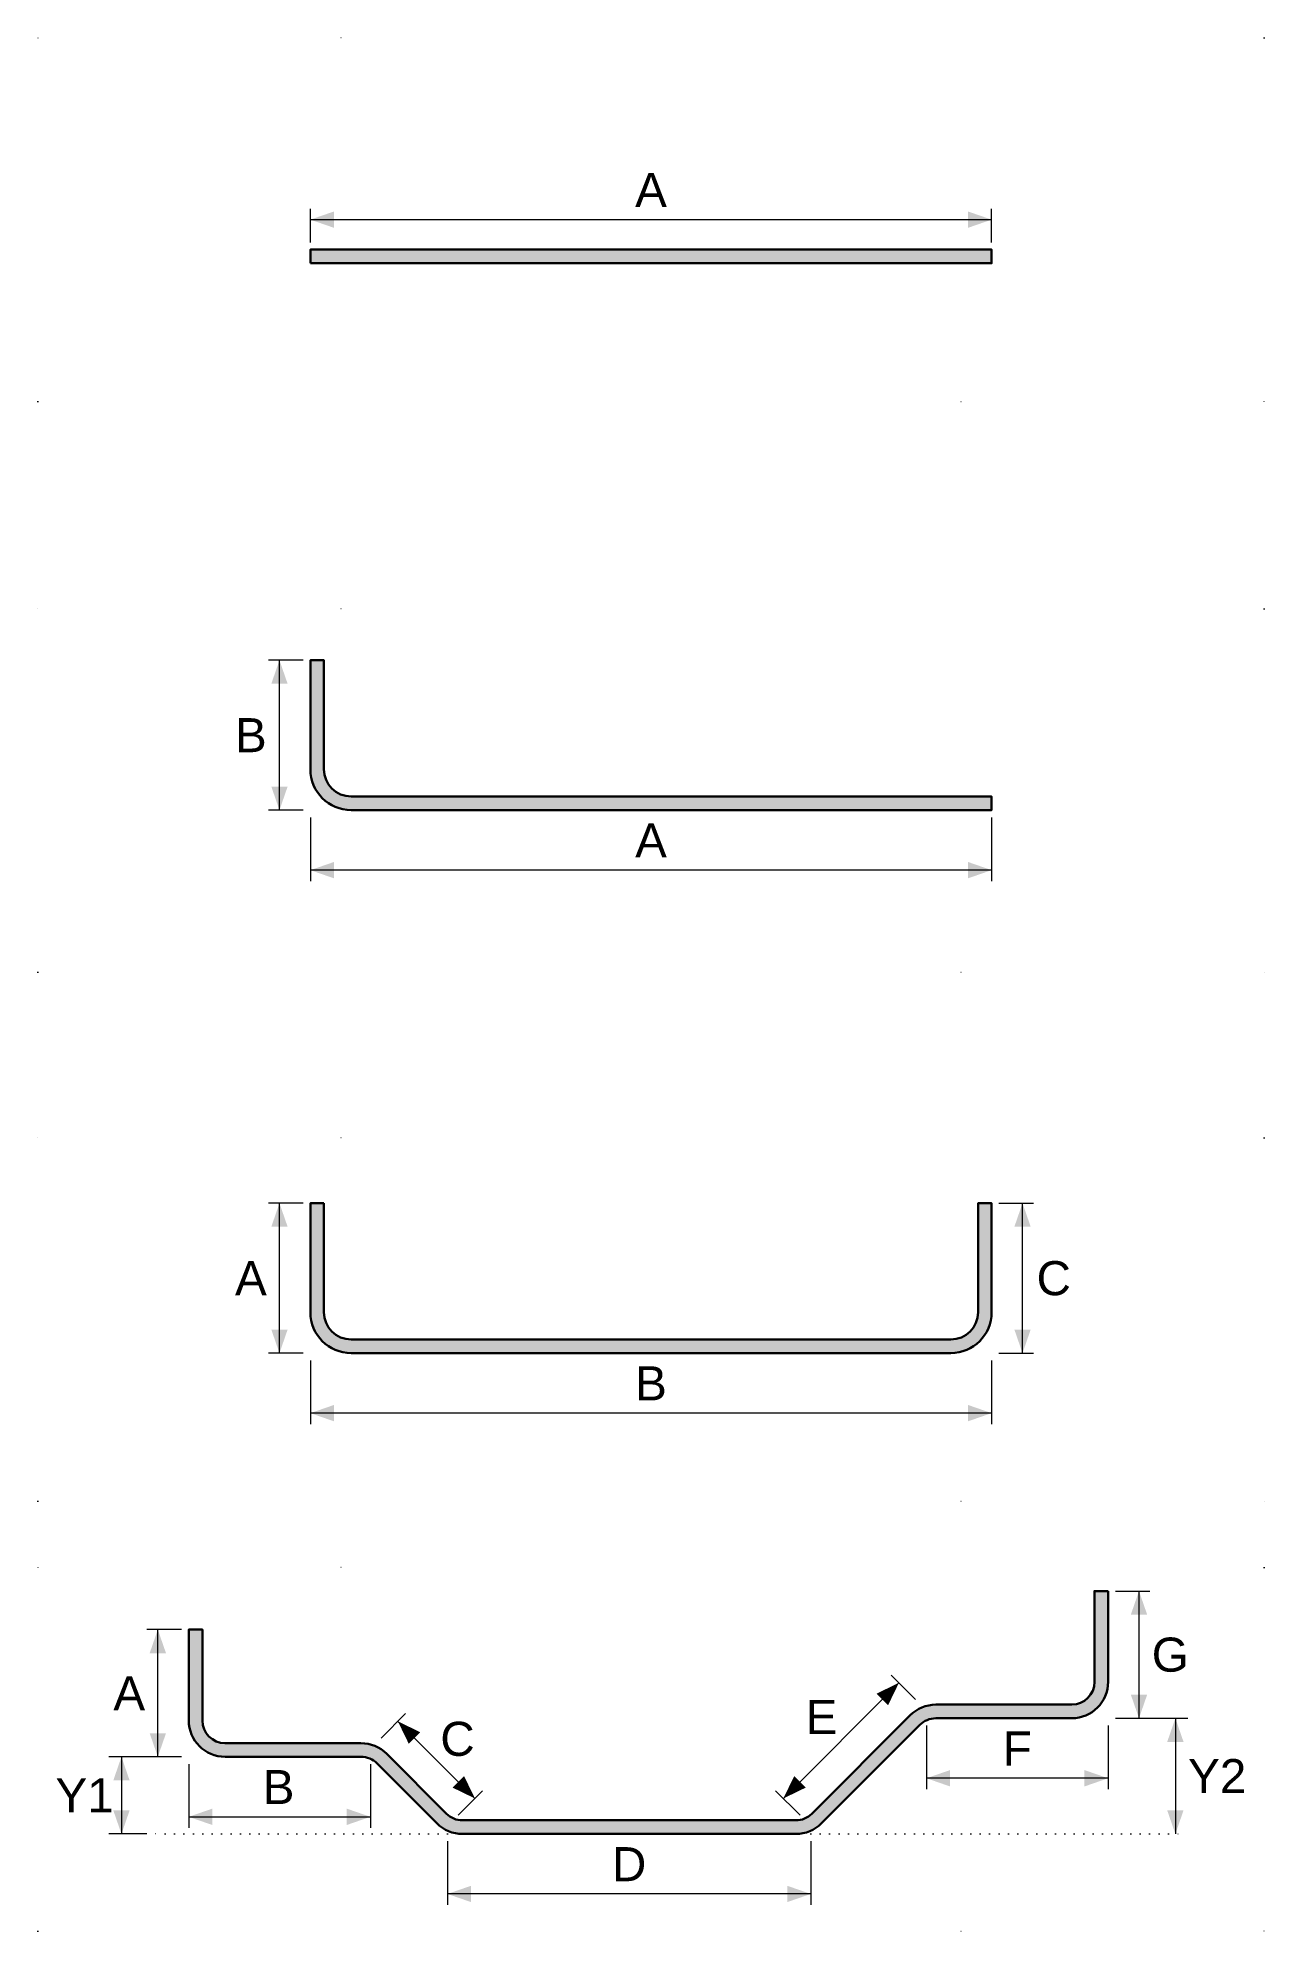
# Model space of a CAD drawing. Header units: millimetres. Extents: x -6986 to -6311, y -1604 to -562.
import ezdxf
from ezdxf.enums import TextEntityAlignment as Align

# ---------------------------------------------------------------- set-up
doc = ezdxf.new("R2010")
doc.units = ezdxf.units.MM
doc.header["$LTSCALE"] = 80
doc.linetypes.add('DOT', pattern=[6.35, 0, -6.35])
for name, color, linetype, lineweight in [('S-ANNO-MARK', 2, 'Continuous', 5), ('S-ANNO-TEXT', 3, 'Continuous', 15), ('S-BAR-EXCEL', 4, 'Continuous', 30), ('S-BAR-SEC-HTCH-EXCEL', 253, 'Continuous', 5)]:
    doc.layers.add(name, color=color, linetype=linetype, lineweight=lineweight)
doc.styles.get("Standard").update_dxf_attribs({"font": 'arial.ttf'})

# ---------------------------------------------------------------- blocks, each defined once
blk = doc.blocks.new('EXCEL-01')
at = {"layer": 'S-BAR-SEC-HTCH-EXCEL'}
h = blk.add_hatch(color=256, dxfattribs=at)
h.dxf.hatch_style = 1
h.paths.add_polyline_path([(150, -116.5), (150, -124), (525, -124), (525, -116.5)])
at = {"linetype": 'DOT'}
blk.add_lwpolyline([(0, -200), (675, -200), (675, 0), (0, 0)], close=True, dxfattribs=at)
at = {"layer": 'S-ANNO-MARK', "color": 7}
for p, q in [((150, -112.5), (150, -94)), ((150, -100), (525, -100)), ((525, -112.5), (525, -94))]:
    blk.add_line(p, q, dxfattribs=at)
for points in [[(163, -95.49999999999818), (163, -104.5), (150, -100)], [(512, -95.49999999999818), (512, -104.5), (525, -100)]]:
    blk.add_solid(points, dxfattribs=at)
at = {"layer": 'S-BAR-EXCEL', "color": 7}
blk.add_lwpolyline([(150, -124), (525, -124), (525, -116.5), (150, -116.5)], close=True, dxfattribs=at)
at = {"layer": 'S-ANNO-TEXT', "color": 7}
blk.add_text('A', height=18.75, dxfattribs=at).set_placement((337.5, -83.625), align=Align.MIDDLE_CENTER)
blk = doc.blocks.new('EXCEL-02')
at = {"layer": 'S-BAR-SEC-HTCH-EXCEL'}
h = blk.add_hatch(color=256, dxfattribs=at)
h.dxf.hatch_style = 1
edge = h.paths.add_edge_path()
edge.add_line((150, -88.31180770558808), (150, -28.31180770558808))
edge.add_line((150, -28.31180770558808), (157.5, -28.31180770558808))
edge.add_line((157.5, -28.31180770558808), (157.5, -88.31180770558808))
edge.add_arc((172.5, -88.31180770558808), 15, 180, 270)
edge.add_line((172.5, -103.3118077055881), (525, -103.3118077055881))
edge.add_line((525, -103.3118077055881), (525, -110.8118077055881))
edge.add_line((525, -110.8118077055881), (172.5, -110.8118077055881))
edge.add_arc((172.5, -88.31180770558808), 22.5, 180, 270, ccw=False)
at = {"linetype": 'DOT'}
blk.add_lwpolyline([(0, -200), (675, -200), (675, 0), (0, 0)], close=True, dxfattribs=at)
at = {"layer": 'S-ANNO-MARK', "color": 7}
for p, q in [((146, -28.31180770558808), (127.0000000000064, -28.31180770558808)), ((132.9999999999991, -110.8118077055881), (132.9999999999991, -28.31180770558808)), ((146, -110.8118077055881), (127.0000000000064, -110.8118077055881)), ((150, -114.8118077055881), (150, -149.8118077055863)), ((525, -114.8118077055881), (525, -149.8118077055863)), ((525, -143.8118077055881), (150, -143.8118077055881))]:
    blk.add_line(p, q, dxfattribs=at)
for points in [[(137.5000000000009, -41.31180770558808), (128.4999999999991, -41.31180770558808), (132.9999999999991, -28.31180770558808)], [(137.5000000000009, -97.81180770558808), (128.4999999999991, -97.81180770558808), (132.9999999999991, -110.8118077055881)], [(163, -139.3118077055863), (163, -148.3118077055881), (150, -143.8118077055881)], [(512, -139.3118077055863), (512, -148.3118077055881), (525, -143.8118077055881)]]:
    blk.add_solid(points, dxfattribs=at)
at = {"layer": 'S-BAR-EXCEL', "color": 7}
blk.add_lwpolyline([(150, -88.31180770558808), (150, -28.31180770558808), (157.5, -28.31180770558808), (157.5, -88.31180770558808, 0.414213562373095), (172.5, -103.3118077055881), (525, -103.3118077055881), (525, -110.8118077055881), (172.5, -110.8118077055881, -0.414213562373095)], format="xyb", close=True, dxfattribs=at)
at = {"layer": 'S-ANNO-TEXT', "color": 7}
for s, p in [('B', (117.2644952251012, -69.56180770558808)), ('A', (337.5, -127.4368077055881))]:
    blk.add_text(s, height=18.75, dxfattribs=at).set_placement(p, align=Align.MIDDLE_CENTER)
blk = doc.blocks.new('EXCEL-03')
at = {"layer": 'S-BAR-SEC-HTCH-EXCEL'}
h = blk.add_hatch(color=256, dxfattribs=at)
h.dxf.hatch_style = 1
h.paths.add_polyline_path([(502.5, -118.5154873832817, 0.4142135623730951), (525, -96.01548738328165), (525, -36.01548738328165), (517.5, -36.01548738328165), (517.5, -96.01548738328165, -0.4142135623730951), (502.5, -111.0154873832817), (172.5, -111.0154873832817, -0.4142135623730951), (157.5, -96.01548738328165), (157.5, -36.01548738328165), (150, -36.01548738328165), (150, -96.01548738328165, 0.4142135623730951), (172.5, -118.5154873832817)])
at = {"linetype": 'DOT'}
blk.add_lwpolyline([(0, -200), (675, -200), (675, 0), (0, 0)], close=True, dxfattribs=at)
at = {"layer": 'S-ANNO-MARK', "color": 7}
for p, q in [((146, -36.01548738328165), (127.0000000000064, -36.01548738328165)), ((132.9999999999991, -118.5154873832817), (132.9999999999991, -36.01548738328165)), ((528.9999999999991, -36.01548738328165), (547.9999999999927, -36.01548738328165)), ((542, -118.5154873832817), (542, -36.01548738328165)), ((146, -118.5154873832817), (127.0000000000064, -118.5154873832817)), ((150, -122.5154873832817), (150, -157.5154873832798)), ((525, -122.5154873832817), (525, -157.5154873832798)), ((528.9999999999991, -118.5154873832817), (547.9999999999927, -118.5154873832817)), ((525, -151.5154873832817), (150, -151.5154873832817))]:
    blk.add_line(p, q, dxfattribs=at)
for points in [[(137.5000000000009, -49.01548738328165), (128.4999999999991, -49.01548738328165), (132.9999999999991, -36.01548738328165)], [(537.4999999999982, -49.01548738328165), (546.5, -49.01548738328165), (542, -36.01548738328165)], [(137.5000000000009, -105.5154873832817), (128.4999999999991, -105.5154873832817), (132.9999999999991, -118.5154873832817)], [(537.4999999999982, -105.5154873832817), (546.5, -105.5154873832817), (542, -118.5154873832817)], [(163, -147.0154873832798), (163, -156.0154873832817), (150, -151.5154873832817)], [(512, -147.0154873832798), (512, -156.0154873832817), (525, -151.5154873832817)]]:
    blk.add_solid(points, dxfattribs=at)
at = {"layer": 'S-BAR-EXCEL', "color": 7}
blk.add_lwpolyline([(157.5, -36.01548738328165), (150, -36.01548738328165), (150, -96.01548738328165, 0.414213562373095), (172.5, -118.5154873832817), (502.5, -118.5154873832817, 0.414213562373095), (525, -96.01548738328165), (525, -36.01548738328165), (517.5, -36.01548738328165), (517.5, -96.01548738328165, -0.414213562373095), (502.5, -111.0154873832817), (172.5, -111.0154873832817, -0.414213562373095), (157.5, -96.01548738328165)], format="xyb", close=True, dxfattribs=at)
at = {"layer": 'S-ANNO-TEXT', "color": 7}
for s, p in [('A', (117.2644952251012, -77.26548738328165)), ('C', (559.1871589358798, -77.26548738328165)), ('B', (337.5, -135.1404873832817))]:
    blk.add_text(s, height=18.75, dxfattribs=at).set_placement(p, align=Align.MIDDLE_CENTER)
blk = doc.blocks.new('EXCEL-39')
at = {"layer": 'S-BAR-SEC-HTCH-EXCEL'}
h = blk.add_hatch(color=256, dxfattribs=at)
h.dxf.hatch_style = 1
edge = h.paths.add_edge_path()
edge.add_line((589.1114005616691, -12.90170789150761), (589.1114005616691, -62.90170789150761))
edge.add_arc((569.1114005616691, -62.90170789150761), 20, -90, 0, ccw=False)
edge.add_line((569.1114005616691, -82.90170789150761), (494.2890700913385, -82.90170789150761))
edge.add_arc((494.2890700913384, -95.40170789150801), 12.5000000000004, 89.99999999999947, 134.9999999999954)
edge.add_line((485.450235326507, -86.56287312667519), (431.3296546311458, -140.6834538220287))
edge.add_arc((417.187519007416, -126.5413181982971), 19.99999999999962, 270.00000000000017, 314.99999999999625, ccw=False)
edge.add_line((417.1875190074161, -146.5413181982967), (233.756061502344, -146.5413181982967))
edge.add_arc((233.7560615023435, -126.5413181982968), 19.99999999999997, 225.0000000000068, 270.0000000000013, ccw=False)
edge.add_line((219.6139258786143, -140.6834538220294), (186.706548618853, -107.7760765622745))
edge.add_arc((177.8677138540222, -116.6149113271067), 12.49999999999948, 45.00000000000433, 89.99999999999909)
edge.add_line((177.8677138540224, -104.1149113271072), (103.04538338369, -104.1149113271072))
edge.add_arc((103.04538338369, -84.11491132710717), 20, 180, 270, ccw=False)
edge.add_line((83.04538338369002, -84.11491132710717), (83.04538338369002, -34.11491132710717))
edge.add_line((83.04538338369002, -34.11491132710717), (90.54538338369002, -34.11491132710717))
edge.add_line((90.54538338369002, -34.11491132710717), (90.54538338369002, -84.11491132710717))
edge.add_arc((103.04538338369, -84.11491132710717), 12.5, 180, 270)
edge.add_line((103.04538338369, -96.61491132710717), (177.867713854037, -96.61491132710717))
edge.add_arc((177.8677138540368, -116.6149113271071), 19.99999999999989, 44.99999999998931, 89.99999999999949, ccw=False)
edge.add_line((192.0098494777703, -102.4727757033788), (224.917226737507, -135.3801529631271))
edge.add_arc((233.7560615023405, -126.541318198297), 12.49999999999993, 224.9999999999889, 269.9999999999992)
edge.add_line((233.7560615023403, -139.0413181982969), (417.1875190074188, -139.0413181982967))
edge.add_arc((417.1875190074188, -126.5413181982965), 12.50000000000018, 270.0000000000002, 314.9999999999973)
edge.add_line((426.0263537722503, -135.3801529631289), (480.1469344676079, -81.25957226777587))
edge.add_arc((494.2890700913384, -95.40170789150773), 20.00000000000032, 89.99999999999972, 134.9999999999972, ccw=False)
edge.add_line((494.2890700913385, -75.40170789150739), (569.1114005616691, -75.40170789150761))
edge.add_arc((569.1114005616691, -62.90170789150763), 12.49999999999999, 270, 360.0000000000001)
edge.add_line((581.6114005616691, -62.90170789150761), (581.6114005616691, -12.90170789150761))
edge.add_line((581.6114005616691, -12.90170789150761), (589.1114005616691, -12.90170789150761))
at = {"linetype": 'DOT'}
blk.add_lwpolyline([(0, -200), (675, -200), (675, 0), (0, 0)], close=True, dxfattribs=at)
at = {"layer": 'S-ANNO-MARK', "color": 7}
for p, q in [((593.1114005616682, -12.90170789150761), (612.1114005616619, -12.90170789150761)), ((606.1114005616691, -82.90170789150761), (606.1114005616691, -12.90170789150761)), ((79.04538338369002, -34.11491132710717), (60.04538338369639, -34.11491132710717)), ((66.04538338368911, -104.1149113271072), (66.04538338368911, -34.11491132710717)), ((483.176371719127, -72.57328076676345), (469.7413428765867, -59.13825192421609)), ((473.9839835637031, -63.38089261133791), (410.3443732569131, -127.0205029181236)), ((188.9804122262385, -93.78648420236937), (202.4154410687779, -80.3514553598227)), ((593.1114005616682, -82.90170789150761), (612.1114005616619, -82.90170789150761)), ((612.1114005616619, -82.90170789150761), (633.0418818470025, -82.90170789150761)), ((626.1319792703198, -82.90170789150761), (626.1319792702952, -146.5413181982922)), ((198.1728003816615, -84.59409604694451), (240.5992072528434, -127.0205029181236)), ((489.1114005616764, -86.90170789150761), (489.1114005616755, -121.9017078915078)), ((589.11140056167, -86.90170789150761), (589.11140056167, -121.9017078915076)), ((60.04538338369639, -104.1149113271072), (39.11490209835574, -104.1149113271072)), ((46.02480467504847, -104.1149113271072), (46.02480467506484, -146.5413181982922)), ((79.04538338369002, -104.1149113271072), (60.04538338369639, -104.1149113271072)), ((83.04538338369002, -108.1149113271072), (83.04538338369002, -143.1149113271072)), ((183.0453833836837, -108.1149113271072), (183.0453833836846, -143.1149113271074)), ((231.4068190974203, -136.2128910735501), (244.841847939967, -122.7778622310036)), ((419.5367614123379, -136.2128910735521), (406.1017325697894, -122.7778622310036)), ((589.11140056167, -115.9017078915076), (489.1114005616755, -115.9017078915078)), ((83.04538338369002, -137.1149113271072), (183.0453833836846, -137.1149113271074)), ((60.04538338369639, -146.5413181983395), (39.11490209835574, -146.5413181983395)), ((225.4717902548828, -150.5413181982967), (225.4717902548828, -185.5413181982949)), ((425.4717902548773, -150.5413181982967), (425.4717902548773, -185.5413181982949)), ((425.4717902548773, -179.5413181982967), (225.4717902548828, -179.5413181982967))]:
    blk.add_line(p, q, dxfattribs=at)
at = {"layer": 'S-ANNO-MARK', "color": 7, "linetype": 'DOT', "ltscale": 0.01}
for p, q in [((225.4717902548828, -146.5413181982967), (60.04538338369639, -146.5413181983395)), ((425.4717902548773, -146.5413181982967), (632.131979270298, -146.5413181982967))]:
    blk.add_line(p, q, dxfattribs=at)
at = {"layer": 'S-ANNO-MARK', "color": 7}
for points in [[(601.6114005616673, -25.90170789150761), (610.6114005616691, -25.90170789150761), (606.1114005616691, -12.90170789150761)], [(70.54538338369093, -47.11491132710717), (61.54538338368911, -47.11491132710717), (66.04538338368911, -34.11491132710717)], [(461.6096148929364, -69.39130025142276), (467.9735759236173, -75.75526128210277), (473.9839835637031, -63.38089261133791)], [(601.6114005616673, -69.90170789150761), (610.6114005616691, -69.90170789150761), (606.1114005616691, -82.90170789150761)], [(630.6319792703162, -95.90170789149965), (621.6319792703134, -95.90170789149647), (626.1319792703171, -82.90170789149784)], [(70.54538338369093, -91.11491132710717), (61.54538338368911, -91.11491132710717), (66.04538338368911, -104.1149113271072)], [(210.5471690524282, -90.60450368702936), (204.1832080217473, -96.96846471770937), (198.1728003816615, -84.59409604694451)], [(41.52480467504938, -117.114911327109), (50.52480467505211, -117.1149113271058), (46.02480467504847, -104.1149113271072)], [(502.1114005616755, -111.401707891506), (502.1114005616755, -120.4017078915078), (489.1114005616755, -115.9017078915078)], [(576.11140056167, -111.4017078915058), (576.11140056167, -120.4017078915076), (589.11140056167, -115.9017078915076)], [(234.5887996127594, -114.6461342473578), (228.2248385820794, -121.0100952780379), (240.5992072528434, -127.0205029181236)], [(416.354780896997, -114.6461342473578), (422.718741927677, -121.0100952780379), (410.3443732569131, -127.0205029181236)], [(41.5248046750603, -133.541318198294), (50.5248046750612, -133.5413181982908), (46.02480467506484, -146.5413181982922)], [(96.04538338369002, -132.6149113271053), (96.04538338369002, -141.6149113271072), (83.04538338369002, -137.1149113271072)], [(170.0453833836846, -132.6149113271056), (170.0453833836846, -141.6149113271074), (183.0453833836846, -137.1149113271074)], [(630.6319792702998, -133.541318198294), (621.6319792702989, -133.5413181982908), (626.1319792702952, -146.5413181982922)], [(238.4717902548828, -175.0413181982949), (238.4717902548828, -184.0413181982967), (225.4717902548828, -179.5413181982967)], [(412.4717902548773, -175.0413181982949), (412.4717902548773, -184.0413181982967), (425.4717902548773, -179.5413181982967)]]:
    blk.add_solid(points, dxfattribs=at)
at = {"layer": 'S-BAR-EXCEL', "color": 7}
blk.add_lwpolyline([(589.1114005616691, -12.90170789150761), (589.1114005616691, -62.90170789150761, -0.414213562373095), (569.1114005616691, -82.90170789150761), (494.2890700913385, -82.90170789150761, 0.1989123673796394), (485.450235326507, -86.56287312667519), (431.3296546311458, -140.6834538220287, -0.1989123673796402), (417.1875190074161, -146.5413181982967), (233.756061502344, -146.5413181982967, -0.1989123673796328), (219.6139258786143, -140.6834538220294), (186.706548618853, -107.7760765622745, 0.1989123673796342), (177.8677138540224, -104.1149113271072), (103.04538338369, -104.1149113271072, -0.414213562373095), (83.04538338369002, -84.11491132710717), (83.04538338369002, -34.11491132710717), (90.54538338369002, -34.11491132710717), (90.54538338369002, -84.11491132710717, 0.414213562373095), (103.04538338369, -96.61491132710717), (177.867713854037, -96.61491132710717, -0.1989123673797044), (192.0098494777703, -102.4727757033788), (224.917226737507, -135.3801529631271, 0.1989123673797049), (233.7560615023403, -139.0413181982969), (417.1875190074188, -139.0413181982967, 0.1989123673796451), (426.0263537722503, -135.3801529631289), (480.1469344676079, -81.25957226777587, -0.1989123673796469), (494.2890700913385, -75.40170789150739), (569.1114005616691, -75.40170789150761, 0.4142135623730955), (581.6114005616691, -62.90170789150761), (581.6114005616691, -12.90170789150761)], format="xyb", close=True, dxfattribs=at)
at = {"layer": 'S-ANNO-TEXT', "color": 7}
for s, p in [('G', (623.2985594975489, -47.90170789150761)), ('A', (50.30987860879122, -69.11491132710717)), ('E', (431.3301010483265, -82.16992126164746)), ('C', (230.985893232737, -94.20741006705998)), ('F', (539.1114005616737, -99.52670789150784)), ('B', (132.5209972991033, -120.7399113271072)), ('Y2', (649.1513346591173, -114.7215130448999)), ('Y1', (25.73771395199674, -125.3281147626997)), ('D', (325.4717902548837, -163.1663181982967))]:
    blk.add_text(s, height=18.75, dxfattribs=at).set_placement(p, align=Align.MIDDLE_CENTER)

msp = doc.modelspace()

# ---------------------------------------------------------------- block references
at = {"layer": 'S-BAR-SEC-HTCH-EXCEL'}
for name, p in [('EXCEL-01', (-6986.376883004617, -562.0492780647619)), ('EXCEL-02', (-6986.376883004617, -876.0863580091827)), ('EXCEL-03', (-6986.376883004617, -1167.082963383495)), ('EXCEL-39', (-6986.376883004617, -1403.55625974483))]:
    msp.add_blockref(name, p, dxfattribs=at)

doc.saveas('drawing.dxf')
